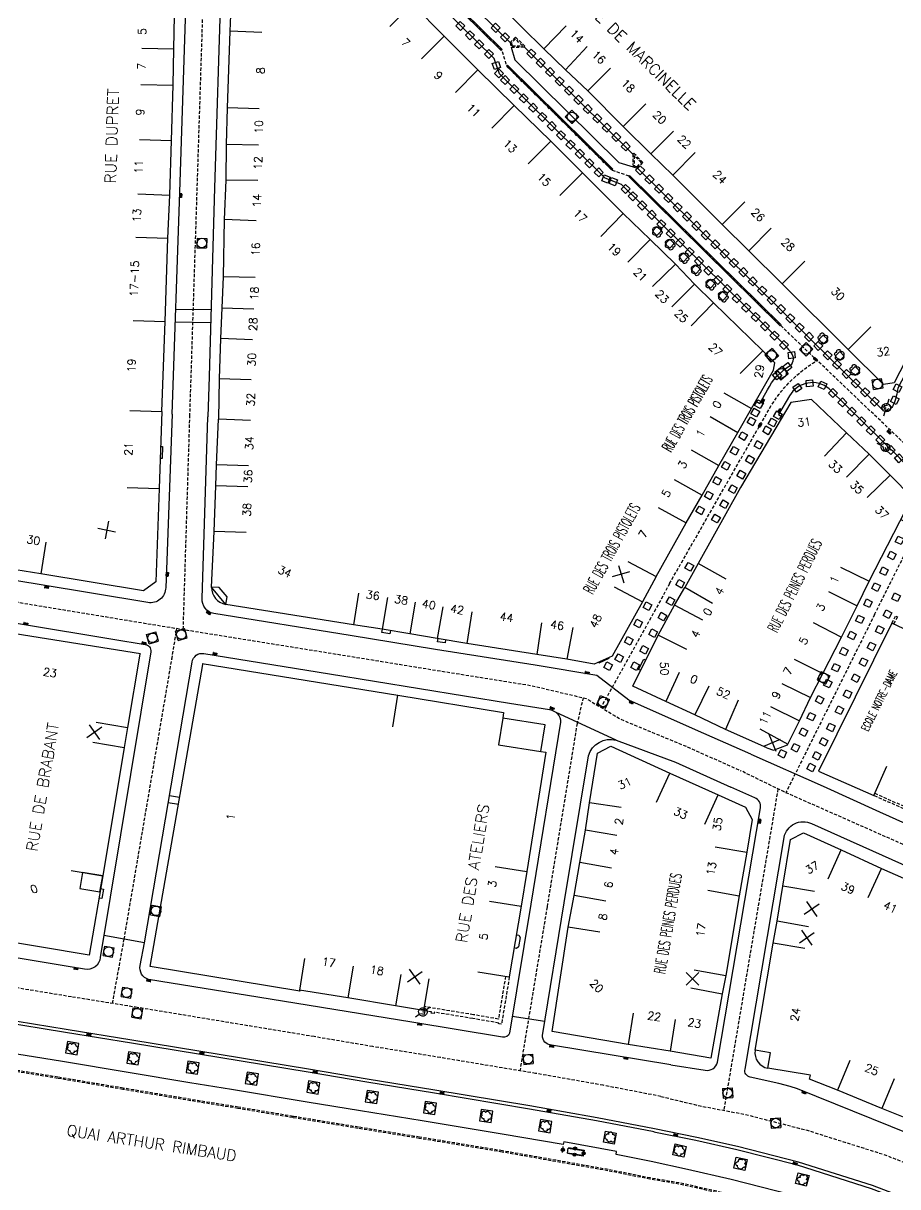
# Model space of a CAD drawing. Header units: millimetres. Extents: x 154999 to 156001, y 121000 to 122001.
# Drawn here: x 155208.6 to 155345.1, y 121637.8 to 121819.5 of the extents above; entities that cross this region are included whole.
import ezdxf
from ezdxf.enums import TextEntityAlignment as Align

# ---------------------------------------------------------------- set-up
doc = ezdxf.new("R2010")
doc.units = ezdxf.units.MM
doc.linetypes.add('DASHED', pattern=[0.75, 0.5, -0.25])
doc.layers.get('0').update_dxf_attribs({"linetype": 'CONTINUOUS'})
for name, color, linetype in [('W0001', 6, 'DASHED'), ('W0008', 7, 'CONTINUOUS'), ('W0100', 7, 'CONTINUOUS'), ('W0112', 1, 'DASHED'), ('W0300', 7, 'CONTINUOUS'), ('W0322', 7, 'CONTINUOUS'), ('W0334', 7, 'CONTINUOUS'), ('W0400', 7, 'CONTINUOUS'), ('W0420', 7, 'CONTINUOUS'), ('W0471', 7, 'CONTINUOUS'), ('W0984', 7, 'CONTINUOUS'), ('W0989', 7, 'CONTINUOUS'), ('W0991', 7, 'CONTINUOUS'), ('W1102', 7, 'CONTINUOUS')]:
    doc.layers.add(name, color=color, linetype=linetype)
doc.styles.get("Standard").update_dxf_attribs({"font": 'romans.shx', "width": 0.85})

# ---------------------------------------------------------------- blocks, each defined once
blk = doc.blocks.new('T420')
for p, q in [((0.75, 0.75), (-0.75, 0.75)), ((-0.75, 0.75), (-0.75, -0.75)), ((0.75, 0.75), (0.75, -0.75)), ((0.75, -0.75), (-0.75, -0.75))]:
    blk.add_line(p, q)
blk.add_ellipse((0, 0), major_axis=(-0.53, 0.53), ratio=1, start_param=3.926991, end_param=10.210176)
blk = doc.blocks.new('T400')
for p, q in [((-0.15, 0.3), (0.15, 0.3)), ((-0.15, -0.25), (-0.15, 0.3)), ((-0.15, 0.15), (0.15, 0.15)), ((-0.15, 0), (0.15, 0)), ((0.15, 0.3), (0.15, -0.25)), ((-0.15, -0.15), (0.15, -0.15)), ((-0.15, -0.25), (-0.15, -0.3)), ((-0.15, -0.3), (0.15, -0.3)), ((0.15, -0.3), (0.15, -0.25))]:
    blk.add_line(p, q)
blk = doc.blocks.new('t112o')
at = {"color": 0, "linetype": 'Continuous'}
for p, q in [((-0.5, 0.5), (0.5, 0.5)), ((-0.5, -0.5), (-0.5, 0.5)), ((0.5, 0.5), (0.5, -0.5)), ((0.5, -0.5), (-0.5, -0.5))]:
    blk.add_line(p, q, dxfattribs=at)
blk = doc.blocks.new('T300')
for p, q in [((-0.8, 0.51), (-0.86, 0.34)), ((-0.86, 0.34), (-0.86, 0.17)), ((-0.86, 0.17), (-0.74, 0.06)), ((-0.69, 0.63), (-0.8, 0.51)), ((-0.8, -0.06), (-0.74, 0.06)), ((-0.74, 0.06), (-0.69, 0.11)), ((-0.57, 0.69), (-0.69, 0.63)), ((-0.46, 0.69), (-0.57, 0.69)), ((-0.29, 0.63), (-0.46, 0.69)), ((-0.29, 0.63), (-0.17, 0.74)), ((-0.23, 0.57), (-0.29, 0.63)), ((-0.17, 0.74), (-0.06, 0.8)), ((-0.06, 0.8), (0.06, 0.8)), ((0.06, 0.8), (0.23, 0.74)), ((0.23, 0.74), (0.34, 0.63)), ((0.34, 0.63), (0.4, 0.51)), ((0.46, 0.46), (0.34, 0.46)), ((0.4, 0.51), (0.4, 0.46)), ((0.57, 0.4), (0.46, 0.46)), ((0.57, 0.4), (0.69, 0.29)), ((0.69, 0.29), (0.74, 0.17)), ((0.74, 0.06), (0.69, -0.17)), ((0.74, 0.17), (0.74, 0.06)), ((-0.8, -0.17), (-0.8, -0.06)), ((-0.8, -0.23), (-0.8, -0.17)), ((-0.74, -0.34), (-0.8, -0.23)), ((-0.69, -0.4), (-0.74, -0.34)), ((-0.51, -0.46), (-0.69, -0.4)), ((-0.4, -0.46), (-0.51, -0.46)), ((-0.4, -0.46), (-0.34, -0.46)), ((-0.34, -0.46), (-0.34, -0.4)), ((-0.34, -0.51), (-0.34, -0.46)), ((-0.29, -0.63), (-0.34, -0.51)), ((-0.17, -0.74), (-0.29, -0.63)), ((-0.06, -0.8), (-0.17, -0.74)), ((0.06, -0.8), (-0.06, -0.8)), ((0.17, -0.74), (0.06, -0.8)), ((0.23, -0.69), (0.17, -0.74)), ((0.29, -0.46), (0.23, -0.46)), ((0.29, -0.63), (0.23, -0.69)), ((0.46, -0.4), (0.29, -0.46)), ((0.34, -0.51), (0.29, -0.63)), ((0.34, -0.51), (0.34, -0.46)), ((0.57, -0.34), (0.46, -0.4)), ((0.63, -0.29), (0.57, -0.34)), ((0.69, -0.17), (0.63, -0.29))]:
    blk.add_line(p, q)
blk = doc.blocks.new('t991o')
at = {"color": 0, "linetype": 'Continuous'}
for p, q in [((-1, 1), (1, -1)), ((-1, -1), (1, 1))]:
    blk.add_line(p, q, dxfattribs=at)
blk = doc.blocks.new('t322o')
at = {"color": 0, "linetype": 'Continuous'}
for radius in [0.25, 0.15]:
    blk.add_circle((0, 0), radius, dxfattribs=at)
blk = doc.blocks.new('T471')
for p, q in [((-0.333334, 0.333334), (-0.333334, -0.333334)), ((-0.333334, 0.333334), (0.333334, 0.333334)), ((-0.333334, 0), (0, 0)), ((0.500001, 0.500001), (1.000002, 1.000002)), ((-0.500001, -0.500001), (-1.000002, -1.000002)), ((-0.333334, -0.333334), (0.333334, -0.333334))]:
    blk.add_line(p, q)
blk.add_ellipse((0, 0), major_axis=(0.471405, 0.471405), ratio=1, start_param=5.4977871438, end_param=11.780972451)

msp = doc.modelspace()

# ---------------------------------------------------------------- linework, layer by layer
at = {"layer": 'W0001', "flags": 128}
for points in [[(155234.64, 121758.14), (155235.78, 121793.48), (155236.8, 121825.42), (155237.54, 121850.27)], [(155056.38, 121753.89), (155081.12, 121749.84), (155092.49, 121747.98), (155107.97, 121745.46), (155125.78, 121742.57), (155149.16, 121738.74), (155159.04, 121737.14), (155178.66, 121733.91), (155210.61, 121728.65), (155227.57, 121725.85), (155237.6, 121724.22), (155259.14, 121720.76), (155272.48, 121718.59), (155288, 121716.1), (155296.52, 121714.08), (155301.84, 121710.87), (155312.35, 121706.51), (155320.65, 121702.81)], [(155341.52, 121727.19), (155352.01, 121748.14)], [(155341.52, 121727.19), (155327.68, 121699.38)], [(155231.83, 121720.24), (155232.61, 121725.03)], [(155231.83, 121720.24), (155231.89, 121720.49)], [(155435.27, 121652.17), (155413.84, 121661.13), (155402.18, 121666.36), (155393.76, 121670.15), (155382.68, 121675.03), (155373.42, 121679.16), (155327.31, 121699.54), (155320.65, 121702.81)], [(155326.44, 121699.97), (155317.98, 121649.77)]]:
    msp.add_lwpolyline(points, dxfattribs=at)
for points in [[(155392.66, 121723.94), (155385.94, 121728.44), (155377.16, 121734.19), (155365.33, 121740.58), (155355.93, 121745.61, -0.091119), (155347.95, 121751.97, 0.02347), (155345.18, 121754.86), (155328.86, 121770.4), (155303.26, 121795.63), (155300.55, 121796.56), (155284.17, 121812.74), (155283.37, 121815.26), (155249.32, 121848.79)], [(155309.52, 121732.03), (155325.08, 121759.28, -0.131399), (155332.58, 121766.86, 0.030335)], [(155308.17, 121651.94), (155314.29, 121650.47), (155314.29, 121650.47), (155321.28, 121649.15), (155331.01, 121646.66), (155342.91, 121642.9), (155357.56, 121637.32), (155369.5, 121632.54), (155380.44, 121628.12), (155392.48, 121623.31), (155424.22, 121610.5), (155452.32, 121600.87, -0.071556), (155459.87, 121597.01), (155473.69, 121589.42)]]:
    msp.add_lwpolyline(points, format="xyb", dxfattribs=at)
at = {"layer": 'W0001'}
for points in [[(155233.61, 121724.87), (155234.64, 121758.14)], [(155309.52, 121732.03), (155307.35, 121728.02), (155298.82, 121712.7)], [(155308.17, 121651.94), (155299.16, 121653.68), (155288.6, 121655.54), (155273.74, 121658.01), (155263.18, 121659.73), (155254.03, 121661.28), (155226.42, 121665.84), (155216.14, 121667.49), (155205.97, 121669.16), (155197.06, 121670.61), (155187.51, 121672.17), (155168.77, 121675.27), (155154.46, 121677.62)]]:
    msp.add_lwpolyline(points, dxfattribs=at)
for points in [[(155222.56, 121666.46), (155224.38, 121676.49), (155231.83, 121720.24, -0.002033), (155231.84, 121720.28)], [(155296.03, 121714.2), (155295.09, 121710.19, -0.010872), (155295.09, 121710.19), (155290.4, 121681.53), (155286.16, 121655.94, -0.397141)]]:
    msp.add_lwpolyline(points, format="xyb", dxfattribs=at)
at = {"layer": 'W0008'}
for points in [[(155269.49, 121872.37), (155265.58, 121863.97), (155258.38, 121849.51, -0.297469), (155245.83, 121843.88, 0.499535), (155239.88, 121840.02), (155239.49, 121825.33), (155238.51, 121793.82), (155237.67, 121764.38), (155237.42, 121758.06)], [(155231.87, 121758.48), (155233.06, 121793.14), (155234.84, 121847.28, 0.264227), (155232.73, 121849.45), (155212.41, 121858.09), (155191.88, 121866.82, 0.409148), (155187.57, 121864.7), (155185.72, 121857.35), (155177.25, 121823.19), (155171.54, 121799.97), (155163.59, 121767.24)], [(155322.99, 121760.51), (155323.62, 121760.14), (155324.81, 121762.26, -0.145057), (155328.17, 121765.96, 0.437381), (155328.65, 121767.85, 0.041172), (155327.63, 121769.15), (155302.01, 121794.37), (155299.48, 121795.34), (155282.97, 121811.65), (155282.13, 121814.03), (155257.13, 121838.67)], [(155359.43, 121789.71), (155345.18, 121762.55, -0.060973), (155344.51, 121760.07, -0.04845), (155344.23, 121759.55)], [(155231.87, 121758.48), (155230.87, 121731.39, -0.460312), (155228.1, 121729.06), (155211.14, 121731.87), (155179.2, 121737.09), (155159.55, 121740.31, -0.420811), (155157.65, 121743.09), (155160.75, 121755.7), (155163.59, 121767.24)], [(155345.62, 121742.03), (155346.45, 121741.6), (155347.8, 121744.22, 0.267174), (155347.8, 121748.56, 0.071935), (155345.47, 121751.59), (155334.43, 121762.45, 0.47302), (155328.27, 121761.33), (155326.53, 121758.42), (155327.14, 121758.08)], [(155322.22, 121705.37), (155313.56, 121709.17), (155303.19, 121713.82), (155298.17, 121717.69), (155288.53, 121719.3), (155272.99, 121721.75), (155259.66, 121723.93), (155238.36, 121727.35, -0.367015), (155236.55, 121729.7), (155237.42, 121758.06)], [(155082.49, 121696.67), (155086.78, 121722.87), (155090.25, 121743.7, -0.415834), (155091.98, 121744.84), (155127.78, 121739.01), (155145.1, 121736.17), (155170.71, 121731.99), (155176.13, 121731.07), (155180.4, 121730.38), (155208.51, 121725.7), (155222.6, 121723.36), (155227.66, 121722.53, -0.435189), (155228.53, 121721.38), (155220.66, 121673.63, -0.451985), (155218.19, 121671.83), (155215.95, 121672.2), (155198.15, 121675.16), (155180.56, 121678.05), (155162.65, 121681.03), (155155.28, 121682.23)], [(155309.74, 121656.87), (155291.08, 121659.95, -0.412331), (155289.68, 121661.48), (155293.08, 121682.2), (155296.86, 121705.13, -0.401023), (155301.18, 121707.6), (155310.47, 121704.15), (155319.09, 121700.24)], [(155309.74, 121656.87), (155315.07, 121656.04, 0.408022), (155317.01, 121657.31), (155323.72, 121697, 0.358662), (155322.83, 121698.58), (155319.09, 121700.24)], [(155420.67, 121654.7, -0.221529), (155423.3, 121651.04, -0.135212), (155423.13, 121649.01), (155414.29, 121625.85, -0.230207), (155411.52, 121623.23), (155408.56, 121622.24, -0.192485), (155406.01, 121622.27), (155358.62, 121641.35), (155329.48, 121653.11), (155328.33, 121653.49), (155326.58, 121653.94), (155322.13, 121654.94, -0.417501), (155321.3, 121656.22), (155327.39, 121692.39, -0.47997), (155331.69, 121694.56), (155358.29, 121682.67), (155372.19, 121676.42), (155381.45, 121672.28), (155419.02, 121655.46), (155420.67, 121654.7)]]:
    msp.add_lwpolyline(points, format="xyb", dxfattribs=at)
for points in [[(155284.62, 121816.5), (155259.57, 121841.15)], [(155284.81, 121815.8), (155285.36, 121813.82), (155301.62, 121797.78), (155303.82, 121797.11)], [(155342.49, 121759.41), (155331.6, 121770.16), (155304.51, 121796.9)], [(155322.22, 121705.37), (155333.48, 121700.37), (155342.29, 121696.39), (155362.13, 121687.49), (155385.89, 121676.89), (155386.75, 121678.71)], [(155307.19, 121646.87), (155298.22, 121648.61), (155287.73, 121650.45), (155272.9, 121652.91), (155262.33, 121654.64), (155253.18, 121656.19), (155225.59, 121660.75), (155215.31, 121662.4), (155205.14, 121664.07), (155196.23, 121665.51), (155186.67, 121667.07), (155167.93, 121670.17), (155153.62, 121672.53)], [(155355.63, 121632.51), (155341.2, 121638.01), (155329.63, 121641.67), (155320.14, 121644.1), (155313.76, 121645.55), (155307.19, 121646.87)]]:
    msp.add_lwpolyline(points, dxfattribs=at)
msp.add_lwpolyline([(155283.42, 121661.22), (155269.29, 121663.55), (155247.16, 121667.12), (155228.18, 121670.21, -0.395387), (155226.9, 121672.39), (155227.54, 121675.93), (155235, 121719.76, -0.431725), (155236.84, 121721.1), (155256.43, 121717.95), (155284.55, 121713.38), (155290.8, 121712.35, -0.360994), (155292.52, 121710.4), (155287.87, 121681.95), (155284.54, 121661.82, -0.381662)], format="xyb", close=True, dxfattribs=at)
at = {"layer": 'W0100'}
msp.add_lwpolyline([(155358.49, 121790.25), (155355.46, 121784.28), (155352.79, 121779.26), (155351.71, 121777.21), (155344.57, 121763.39), (155342.9, 121763.14), (155337.43, 121768.6), (155327.12, 121778.83), (155321.89, 121783.99), (155317.73, 121788.11), (155310.01, 121795.8), (155306.62, 121799.12), (155302.29, 121803.42), (155296.78, 121808.95), (155293.26, 121812.27), (155289.9, 121815.55), (155283.13, 121822.22), (155280.16, 121825.07), (155276.83, 121828.31), (155269.92, 121835.16), (155261.26, 121843.73, -0.470105), (155262.35, 121849.8), (155268.04, 121861.05), (155271.57, 121868.58)], format="xyb", dxfattribs=at)
for points in [[(155230.27, 121758.9), (155230.78, 121772.93), (155231.2, 121785.97), (155231.52, 121792.67), (155231.78, 121801.21), (155232.01, 121809.84), (155232.15, 121815.53), (155232.26, 121820.7), (155232.44, 121825.71), (155232.63, 121829.78), (155233.26, 121845.57), (155218.66, 121851.73), (155211.85, 121854.6), (155206.59, 121856.87)], [(155307.45, 121733.15), (155312.13, 121741.5), (155314.59, 121745.83), (155317.22, 121750.45), (155320.2, 121755.62), (155322.34, 121759.36), (155325.77, 121765.38), (155325.94, 121766.52), (155324.06, 121768.38), (155316.37, 121775.87), (155313.41, 121778.81), (155310.46, 121781.89), (155306.49, 121785.77), (155302.26, 121789.83), (155295.95, 121796.17), (155295.95, 121796.17), (155290.97, 121801.14), (155285.28, 121806.7), (155279.6, 121812.27), (155274.33, 121817.53), (155269.41, 121822.53)], [(155241.01, 121822.02), (155240.89, 121818.27), (155240.48, 121806.34), (155240.33, 121800.61), (155240.24, 121795.05), (155240.01, 121788.88), (155239.83, 121779.91), (155239.62, 121775.11), (155239.4, 121770.31), (155239.2, 121764.01), (155239.09, 121757.7)], [(155338.8, 121728.53), (155340.7, 121732.39), (155347.39, 121745.49), (155343.96, 121748.97), (155340.66, 121752.22), (155337.15, 121755.55), (155331.66, 121760.8), (155328.46, 121760.33), (155320.59, 121747.03), (155313.99, 121735.16), (155311.91, 121731.44)], [(155230.27, 121758.9), (155229.84, 121746.86), (155229.33, 121732.31), (155227.41, 121730.88), (155211.35, 121733.56), (155207.47, 121734.2), (155197.35, 121735.83), (155188.68, 121737.34), (155189.54, 121742.26)], [(155238.01, 121731.48), (155238.41, 121740.15), (155238.67, 121747.31), (155238.79, 121750.58), (155239.09, 121757.7)], [(155240.24, 121728.77), (155240.45, 121729.94), (155239.24, 121731.42), (155238.01, 121731.48)], [(155307.45, 121733.15), (155305.29, 121729.16), (155300.57, 121720.7), (155297.74, 121719.43), (155293.48, 121720.25), (155288.79, 121720.96), (155277.87, 121722.67), (155273.27, 121723.45), (155268.96, 121724.19), (155264.64, 121724.93), (155260.21, 121725.59), (155240.24, 121728.77)], [(155324.7, 121706.4), (155318.23, 121709.24), (155313.47, 121711.53), (155308.95, 121713.59), (155303.81, 121716.03), (155307.77, 121723.95), (155310.29, 121728.66), (155311.91, 121731.44)], [(155226.92, 121721.06), (155202.4, 121724.94), (155202.19, 121724.92), (155180.73, 121728.46), (155180.08, 121728.56), (155163.24, 121731.3), (155162.44, 121726.36)], [(155324.7, 121706.4), (155325.73, 121706.04), (155327.94, 121706.87), (155327.99, 121706.94), (155329.79, 121710.62), (155331.54, 121714.23), (155333.43, 121718), (155336.36, 121723.67), (155338.8, 121728.53)], [(155344.23, 121725.85), (155332.79, 121702.73), (155341.4, 121698.93), (155343.42, 121703.5)], [(155226.85, 121721.03), (155224.92, 121709.56), (155224.4, 121706.44), (155221.03, 121686.39), (155218.94, 121674.01), (155203.69, 121676.55), (155197.11, 121677.68), (155175.47, 121681.2), (155166.48, 121682.81), (155155.68, 121684.52)], [(155271.12, 121665.36), (155266.75, 121666.08), (155259.28, 121667.34), (155251.76, 121668.55), (155251.82, 121668.36), (155228.45, 121672.21), (155236.66, 121719.38)], [(155236.57, 121719.53), (155267.13, 121714.61), (155283.62, 121711.91), (155283.49, 121711.02), (155282.81, 121706.85), (155289.41, 121705.79), (155290.21, 121705.68), (155287.22, 121687.07), (155286.35, 121681.63), (155284.51, 121670.6)], [(155309.6, 121659.01), (155303.08, 121660.03), (155291.19, 121662.07), (155293.72, 121678.35), (155294.63, 121683.33), (155295.52, 121688.46), (155296.38, 121693.54), (155297.01, 121697.79), (155298.28, 121705.54), (155300.34, 121706.65), (155309.56, 121702.42), (155317.09, 121699.05)], [(155317.09, 121699.05), (155321.38, 121697.14), (155322.44, 121695.18), (155321.57, 121690.07), (155320.41, 121683.29), (155318.29, 121670.85), (155317.76, 121667.98), (155315.98, 121657.93), (155309.64, 121659.01), (155309.6, 121659.01)], [(155349.14, 121647.44), (155342.68, 121650.07), (155335.74, 121652.93), (155331.36, 121654.66), (155331.5, 121655.24), (155324.86, 121656.34), (155325.26, 121658.76), (155322.88, 121659.16), (155325.71, 121675.86), (155326.31, 121679.3), (155327.23, 121684.78), (155328.4, 121692.05), (155330.41, 121693.13), (155336.32, 121690.46), (155342.6, 121687.56), (155349.48, 121684.51)]]:
    msp.add_lwpolyline(points, dxfattribs=at)
msp.add_lwpolyline([(155217.88, 121686.92), (155217.46, 121684.43), (155220.61, 121683.9), (155221.03, 121686.39)], close=True, dxfattribs=at)
at = {"layer": 'W0100', "flags": 128}
for points in [[(155279.58, 121671.42), (155284.51, 121670.6)], [(155271.94, 121670.29), (155271.12, 121665.36)]]:
    msp.add_lwpolyline(points, dxfattribs=at)
at = {"layer": 'W0112'}
for points in [[(155284.62, 121816.5), (155284.81, 121815.8), (155286.82, 121815.83), (155286.92, 121815.94), (155285.47, 121817.36)], [(155284.84, 121816.44), (155284.96, 121816.01), (155286.55, 121816.02), (155285.47, 121817.08)], [(155303.91, 121799.24), (155303.79, 121799.11), (155303.82, 121797.11), (155304.51, 121796.9), (155305.36, 121797.8)], [(155304, 121798.87), (155304.02, 121797.26), (155304.45, 121797.13), (155305.08, 121797.79)]]:
    msp.add_lwpolyline(points, close=True, dxfattribs=at)
for points in [[(155344.23, 121759.55, 0.396171), (155342.49, 121759.41, 0.469331), (155344.23, 121759.55)], [(155391.59, 121575.4), (155393.7, 121574.77, 0.34991), (155409.6, 121577.56, 0.138244), (155412.39, 121583.35), (155416.46, 121598.89, 0.402541), (155415.04, 121602.09), (155412.91, 121602.96), (155410.96, 121603.95), (155397.65, 121609.34), (155376.48, 121618.05), (155365.48, 121622.35), (155353.65, 121626.52), (155338.86, 121631.16), (155328.13, 121634.17), (155318.3, 121636.61), (155311.73, 121638.11), (155306.47, 121639.03)]]:
    msp.add_lwpolyline(points, format="xyb", dxfattribs=at)
for points in [[(155344.23, 121725.85), (155344.82, 121726.96), (155345.09, 121726.82), (155344.5, 121725.72)], [(155341.55, 121699.28), (155354.47, 121693.59), (155354.32, 121693.23), (155341.4, 121698.93)], [(155284.51, 121670.6), (155283.29, 121663.22), (155282.85, 121663.3), (155282.86, 121663.41), (155278.81, 121664.11), (155272.82, 121665.09), (155272.77, 121664.89), (155272.33, 121664.96), (155272.36, 121665.14), (155271.12, 121665.36)], [(155283.92, 121670.7), (155282.81, 121664.02), (155278.91, 121664.7), (155271.22, 121665.96)], [(155306.46, 121639.02), (155299.89, 121640.33), (155283.38, 121643.26), (155270.46, 121645.39), (155260.9, 121646.95), (155250.71, 121648.63), (155242.15, 121650.07), (155236.25, 121651.03), (155224.19, 121653.04), (155214, 121654.77), (155203.52, 121656.48), (155185.17, 121659.46), (155152.31, 121664.82)], [(155306.5, 121639.21), (155299.92, 121640.53), (155283.42, 121643.45), (155270.49, 121645.59), (155260.94, 121647.15), (155250.74, 121648.83), (155242.18, 121650.27), (155236.28, 121651.23), (155224.22, 121653.24), (155214.03, 121654.96), (155203.55, 121656.68), (155185.2, 121659.65), (155152.34, 121665.02)], [(155318.34, 121636.79), (155311.77, 121638.3), (155306.5, 121639.21)]]:
    msp.add_lwpolyline(points, dxfattribs=at)
at = {"layer": 'W0322'}
for points in [[(155292.81, 121643.17), (155292.93, 121644.11)], [(155293.76, 121643.99), (155296.19, 121643.54), (155296.04, 121642.61), (155293.6, 121643.03)]]:
    msp.add_lwpolyline(points, dxfattribs=at)
at = {"layer": 'W0334'}
for points in [[(155255.64, 121842.43), (155283.23, 121815.26), (155283.38, 121815.42), (155255.79, 121842.59)], [(155284.1, 121812.82), (155300.55, 121796.58), (155300.69, 121796.72), (155284.24, 121812.96)], [(155326.79, 121772.3), (155303.14, 121795.62), (155303.28, 121795.76), (155326.94, 121772.44)], [(155308.25, 121787.1), (155307.55, 121787.79), (155306.85, 121787.08), (155307.55, 121786.39)], [(155310.24, 121785.12), (155309.54, 121785.81), (155308.83, 121785.1), (155309.54, 121784.41)], [(155312.4, 121783), (155311.7, 121783.69), (155311, 121782.98), (155311.7, 121782.29)], [(155314.3, 121781.11), (155313.6, 121781.8), (155312.9, 121781.09), (155313.6, 121780.4)], [(155316.59, 121778.87), (155315.89, 121779.56), (155315.19, 121778.85), (155315.89, 121778.16)], [(155318.53, 121776.98), (155317.83, 121777.67), (155317.12, 121776.95), (155317.83, 121776.26)], [(155333.52, 121770.82), (155334.22, 121770.12), (155333.5, 121769.42), (155332.81, 121770.12)], [(155336.11, 121768.26), (155336.8, 121767.56), (155336.09, 121766.86), (155335.39, 121767.56)], [(155338.51, 121765.91), (155339.2, 121765.21), (155338.48, 121764.51), (155337.79, 121765.21)], [(155215.52, 121660.51), (155215.25, 121658.74), (155217.03, 121658.46), (155217.31, 121660.23)], [(155225.07, 121658.92), (155224.8, 121657.15), (155226.58, 121656.87), (155226.86, 121658.64)], [(155234.32, 121657.45), (155234.05, 121655.68), (155235.83, 121655.4), (155236.1, 121657.17)], [(155243.56, 121655.75), (155243.28, 121653.98), (155245.07, 121653.71), (155245.34, 121655.48)], [(155253.16, 121654.36), (155252.88, 121652.59), (155254.67, 121652.32), (155254.94, 121654.09)], [(155262.31, 121652.88), (155262.03, 121651.11), (155263.82, 121650.84), (155264.09, 121652.6)], [(155271.36, 121651.17), (155271.09, 121649.4), (155272.87, 121649.12), (155273.14, 121650.89)], [(155280.13, 121649.9), (155279.86, 121648.13), (155281.65, 121647.86), (155281.92, 121649.63)], [(155289.35, 121648.32), (155289.08, 121646.55), (155290.87, 121646.28), (155291.14, 121648.05)], [(155301.18, 121646.21), (155300.85, 121644.48), (155299.19, 121644.8), (155299.53, 121646.53)], [(155312.13, 121644.15), (155311.73, 121642.46), (155310.01, 121642.85), (155310.4, 121644.55)], [(155293.71, 121643.89), (155296.04, 121643.49), (155295.93, 121642.7), (155293.61, 121643.11)], [(155321.66, 121642.08), (155321.29, 121640.37), (155319.56, 121640.74), (155319.93, 121642.44)], [(155331.32, 121639.59), (155330.87, 121637.91), (155329.16, 121638.35), (155329.6, 121640.03)]]:
    msp.add_lwpolyline(points, close=True, dxfattribs=at)
for points in [[(155286.82, 121815.83), (155303.79, 121799.11)], [(155232.43, 121774.88), (155237.97, 121774.82)], [(155232.36, 121772.88), (155237.91, 121772.78)], [(155230.07, 121753.46), (155230.38, 121753.45), (155230.31, 121751.57), (155230.01, 121751.58)], [(155265.94, 121724.71), (155265.85, 121724.18), (155264.63, 121724.4), (155264.72, 121724.92)], [(155274.57, 121723.23), (155274.49, 121722.76), (155273.32, 121722.94), (155273.4, 121723.43)], [(155300, 121720.44), (155300.06, 121720.31), (155298.48, 121719.59), (155298.41, 121719.73)], [(155305.02, 121718.46), (155304.67, 121718.63), (155305.52, 121720.21), (155305.82, 121720.06)], [(155301.18, 121707.6), (155291.81, 121711.88)], [(155289.41, 121705.79), (155290.09, 121709.99), (155283.49, 121711.02)], [(155233.04, 121698.6), (155231.45, 121698.86)], [(155232.86, 121697.54), (155231.27, 121697.8)], [(155220.7, 121684.4), (155221.14, 121684.33), (155220.9, 121682.83), (155220.44, 121682.91)], [(155227.54, 121675.93), (155221.22, 121677.05)], [(155285.61, 121677.18), (155285.98, 121677.12), (155286.2, 121676.77), (155285.96, 121675.32), (155285.63, 121675.07), (155285.27, 121675.13)], [(155307.1, 121646.39), (155298.14, 121648.13), (155287.65, 121649.97), (155272.82, 121652.43), (155262.25, 121654.16), (155253.1, 121655.71), (155225.51, 121660.27), (155215.23, 121661.92), (155205.06, 121663.59), (155196.15, 121665.03), (155186.59, 121666.6), (155167.85, 121669.69), (155153.54, 121672.05)], [(155306.63, 121641.77), (155301.2, 121642.86), (155301.26, 121643.36), (155293, 121644.88), (155292.91, 121644.46), (155283.37, 121646.06), (155270.88, 121648.11), (155261.29, 121649.69), (155252.94, 121651.06), (155241.15, 121653.02), (155234.62, 121654.08), (155225, 121655.68), (155214.74, 121657.39), (155204.67, 121659.03), (155184.91, 121662.25), (155152.77, 121667.55)], [(155290.04, 121663.63), (155284.97, 121664.45)], [(155390.12, 121618.14), (155387.77, 121616.12), (155377.37, 121620.4), (155366.24, 121624.69), (155354.51, 121628.85), (155339.72, 121633.49), (155328.52, 121636.58), (155319.14, 121638.96), (155312.31, 121640.51), (155306.63, 121641.77)]]:
    msp.add_lwpolyline(points, dxfattribs=at)
for points in [[(155238.01, 121731.48, 0.370265), (155240.24, 121728.77, 0.370265)], [(155322.88, 121659.16, 0.406405), (155324.86, 121656.34, 0.406405)], [(155415.76, 121606.89, 0.104785), (155412.2, 121609.23), (155390.31, 121618.07), (155378.28, 121622.87), (155367.32, 121627.3), (155355.45, 121632.05), (155341.03, 121637.54), (155329.49, 121641.19), (155320.03, 121643.61), (155313.65, 121645.06), (155307.09, 121646.38)]]:
    msp.add_lwpolyline(points, format="xyb", dxfattribs=at)
at = {"layer": 'W0334', "flags": 128}
msp.add_lwpolyline([(155240.24, 121728.77), (155238.01, 121731.48)], dxfattribs=at)
at = {"layer": 'W1102'}
for p, q in [((155293.39, 121819.12), (155289.9, 121815.55)), ((155245.89, 121818.11), (155240.89, 121818.27)), ((155270.8, 121813.99), (155274.33, 121817.53)), ((155227.15, 121815.66), (155232.15, 121815.53)), ((155296.68, 121815.91), (155293.26, 121812.27)), ((155276.1, 121808.7), (155279.6, 121812.27)), ((155300.32, 121812.49), (155296.78, 121808.95)), ((155227.01, 121809.97), (155232.01, 121809.84)), ((155245.47, 121806.16), (155240.48, 121806.34)), ((155281.78, 121803.13), (155285.28, 121806.7)), ((155305.82, 121806.97), (155302.29, 121803.42)), ((155310.12, 121802.69), (155306.62, 121799.12)), ((155226.78, 121801.36), (155231.78, 121801.21)), ((155245.33, 121800.48), (155240.33, 121800.61)), ((155287.44, 121797.59), (155290.97, 121801.14)), ((155313.54, 121799.34), (155310.01, 121795.8)), ((155245.24, 121794.96), (155240.24, 121795.05)), ((155292.41, 121792.64), (155295.95, 121796.17)), ((155226.52, 121792.91), (155231.52, 121792.67)), ((155321.25, 121791.66), (155317.73, 121788.11)), ((155298.79, 121786.23), (155302.26, 121789.83)), ((155245.01, 121788.69), (155240.01, 121788.88)), ((155226.2, 121786.13), (155231.2, 121785.97)), ((155325.41, 121787.54), (155321.89, 121783.99)), ((155302.99, 121782.2), (155306.49, 121785.77)), ((155330.64, 121782.38), (155327.12, 121778.83)), ((155306.85, 121778.43), (155310.46, 121781.89)), ((155244.83, 121779.81), (155239.83, 121779.91)), ((155309.89, 121775.27), (155313.41, 121778.81)), ((155312.89, 121772.29), (155316.37, 121775.87)), ((155225.78, 121773.1), (155230.78, 121772.93)), ((155340.96, 121772.14), (155337.43, 121768.6)), ((155244.4, 121770.08), (155239.4, 121770.31)), ((155320.54, 121764.83), (155324.06, 121768.38)), ((155244.2, 121763.86), (155239.2, 121764.01)), ((155317.99, 121761.84), (155322.34, 121759.36)), ((155225.27, 121759.07), (155230.27, 121758.9)), ((155244.08, 121757.49), (155239.09, 121757.7)), ((155315.87, 121758.12), (155320.2, 121755.62)), ((155333.71, 121751.92), (155337.15, 121755.55)), ((155312.87, 121752.92), (155317.22, 121750.45)), ((155337.15, 121748.66), (155340.66, 121752.22)), ((155243.79, 121750.4), (155238.79, 121750.58)), ((155340.39, 121745.47), (155343.96, 121748.97)), ((155224.84, 121747.04), (155229.84, 121746.86)), ((155243.67, 121747.13), (155238.67, 121747.31)), ((155307.76, 121743.93), (155312.13, 121741.5)), ((155243.41, 121739.99), (155238.41, 121740.15)), ((155212.18, 121738.49), (155211.35, 121733.56)), ((155303.03, 121735.5), (155307.45, 121733.15)), ((155318.36, 121732.73), (155313.99, 121735.16)), ((155336.22, 121734.6), (155340.7, 121732.39)), ((155300.89, 121731.54), (155305.29, 121729.16)), ((155316.23, 121728.91), (155311.91, 121731.44)), ((155260.94, 121730.54), (155260.21, 121725.59)), ((155265.48, 121729.86), (155264.64, 121724.93)), ((155334.33, 121730.77), (155338.8, 121728.53)), ((155269.81, 121729.12), (155268.96, 121724.19)), ((155274.11, 121728.38), (155273.27, 121723.45)), ((155314.7, 121726.3), (155310.29, 121728.66)), ((155278.64, 121727.61), (155277.87, 121722.67)), ((155331.92, 121725.97), (155336.36, 121723.67)), ((155289.54, 121725.9), (155288.79, 121720.96)), ((155294.43, 121725.16), (155293.48, 121720.25)), ((155348.76, 121723.73), (155344.23, 121725.85)), ((155312.24, 121721.72), (155307.77, 121723.95)), ((155328.95, 121720.24), (155333.43, 121718)), ((155311.02, 121718.14), (155308.95, 121713.59)), ((155315.63, 121716.03), (155313.47, 121711.53)), ((155327.04, 121716.41), (155331.54, 121714.23)), ((155266.33, 121709.67), (155267.13, 121714.61)), ((155320.24, 121713.82), (155318.23, 121709.24)), ((155325.3, 121712.82), (155329.79, 121710.62)), ((155219.99, 121710.39), (155224.92, 121709.56)), ((155323.62, 121709.35), (155327.99, 121706.94)), ((155219.47, 121707.25), (155224.4, 121706.44)), ((155307.47, 121697.87), (155309.56, 121702.42)), ((155315.05, 121694.48), (155317.09, 121699.05)), ((155301.95, 121697.06), (155297.01, 121697.79)), ((155301.31, 121692.71), (155296.38, 121693.54)), ((155316.64, 121690.9), (155321.57, 121690.07)), ((155334.26, 121685.9), (155336.32, 121690.46)), ((155282.29, 121687.86), (155287.22, 121687.07)), ((155300.45, 121687.61), (155295.52, 121688.46)), ((155216.1, 121687.22), (155221.03, 121686.39)), ((155340.51, 121683.02), (155342.6, 121687.56)), ((155315.48, 121684.14), (155320.41, 121683.29)), ((155332.16, 121683.95), (155327.23, 121684.78)), ((155281.41, 121682.42), (155286.35, 121681.63)), ((155299.55, 121682.42), (155294.63, 121683.33)), ((155331.23, 121678.45), (155326.31, 121679.3)), ((155298.66, 121677.59), (155293.72, 121678.35)), ((155330.64, 121675.02), (155325.71, 121675.86)), ((155252.55, 121673.48), (155251.76, 121668.55)), ((155260.11, 121672.27), (155259.28, 121667.34)), ((155313.36, 121671.69), (155318.29, 121670.85)), ((155267.56, 121671.01), (155266.75, 121666.08)), ((155312.84, 121668.89), (155317.76, 121667.98)), ((155303.86, 121664.97), (155303.08, 121660.03)), ((155310.41, 121663.95), (155309.6, 121659.01)), ((155337.65, 121657.56), (155335.74, 121652.93)), ((155344.56, 121654.7), (155342.68, 121650.07))]:
    msp.add_line(p, q, dxfattribs=at)
at = {"layer": 'W1102', "flags": 128}
for points in [[(155269.41, 121822.53), (155265.85, 121819.02)], [(155239.62, 121775.11), (155244.62, 121774.93)], [(155310.24, 121748.3), (155314.59, 121745.83)]]:
    msp.add_lwpolyline(points, dxfattribs=at)

# ---------------------------------------------------------------- block references
at = {"layer": 'W0112'}
for p, rotation in [((155276.86, 121819.11), 135.425540734417), ((155282.38, 121818.81), 135.425540734417), ((155278.35, 121817.65), 135.425540734417), ((155279.8, 121816.22), 135.425540734417), ((155283.84, 121817.34), 135.425540734417), ((155281.32, 121814.73), 135.425540734417), ((155287.94, 121814.8), 315.409827663211), ((155282.49, 121812.92), 109.440538420111), ((155289.4, 121813.35), 315.409827663211), ((155282.88, 121811.69), 135.348449012731), ((155283.85, 121810.66), 135.348449012731), ((155290.88, 121811.91), 315.409827663211), ((155285.28, 121809.25), 135.348449012731), ((155292.37, 121810.47), 315.409827663211), ((155293.83, 121809.02), 315.409827663211), ((155286.75, 121807.8), 135.348449012731), ((155295.31, 121807.57), 315.409827663211), ((155288.22, 121806.34), 135.348449012731), ((155296.76, 121806.12), 315.409827663211), ((155289.66, 121804.91), 135.348449012731), ((155291.14, 121803.46), 135.348449012731), ((155298.25, 121804.66), 315.409827663211), ((155292.58, 121802.04), 135.348449012731), ((155299.72, 121803.22), 315.409827663211), ((155301.2, 121801.75), 315.409827663211), ((155294.06, 121800.57), 135.348449012731), ((155302.68, 121800.3), 315.409827663211), ((155295.52, 121799.14), 135.348449012731), ((155297.01, 121797.67), 135.348449012731), ((155298.47, 121796.23), 135.348449012731), ((155304.93, 121796.58), 135.381670444865), ((155299.61, 121795.21), 158.899069776287), ((155300.76, 121794.79), 158.899069776287), ((155306.39, 121795.14), 135.381670444865), ((155302.66, 121793.65), 135.463126148468), ((155303.79, 121792.51), 135.463126148468), ((155307.87, 121793.68), 135.381670444865), ((155305.25, 121791.07), 135.463126148468), ((155309.33, 121792.23), 135.381670444865), ((155310.78, 121790.79), 135.381670444865), ((155306.74, 121789.61), 135.463126148468), ((155312.25, 121789.35), 135.381670444865), ((155308.23, 121788.14), 135.463126148468), ((155313.72, 121787.89), 135.381670444865), ((155309.69, 121786.71), 135.463126148468), ((155311.16, 121785.26), 135.463126148468), ((155315.18, 121786.44), 135.381670444865), ((155312.65, 121783.81), 135.463126148468), ((155316.65, 121784.99), 135.381670444865), ((155318.11, 121783.56), 135.381670444865), ((155314.1, 121782.38), 135.463126148468), ((155319.56, 121782.11), 135.381670444865), ((155315.59, 121780.91), 135.463126148468), ((155321.05, 121780.66), 135.381670444865), ((155317.07, 121779.45), 135.463126148468), ((155318.53, 121778.02), 135.463126148468), ((155322.51, 121779.22), 135.381670444865), ((155320.01, 121776.56), 135.463126148468), ((155323.98, 121777.78), 135.381670444865), ((155325.45, 121776.32), 135.381670444865), ((155321.48, 121775.12), 135.463126148468), ((155326.9, 121774.88), 135.381670444865), ((155322.96, 121773.66), 135.463126148468), ((155328.36, 121773.45), 135.381670444865), ((155324.43, 121772.21), 135.463126148468), ((155325.9, 121770.75), 135.463126148468), ((155329.82, 121771.99), 135.381670444865), ((155327.38, 121769.29), 135.463126148468), ((155331.3, 121770.56), 135.478247331103), ((155332.73, 121769.15), 135.478247331103), ((155328.58, 121767.69), 98.27580014485658), ((155334.2, 121767.68), 135.478247331103), ((155327.89, 121765.85), 39.2997144780115), ((155335.68, 121766.22), 135.478247331103), ((155326.32, 121764.56), 39.2997144780115), ((155337.15, 121764.77), 135.478247331103), ((155329.48, 121762.6), 215.376506505732), ((155331.38, 121763.31), 184.6580427595168), ((155333.4, 121762.98), 155.6157479410948), ((155335.03, 121761.78), 135.478247331103), ((155338.59, 121763.31), 135.478247331103), ((155340.06, 121761.9), 135.478247331103), ((155345.11, 121762.54), 242.055715049637), ((155323.48, 121760.05), 60.2840034452523), ((155336.5, 121760.32), 135.478247331103), ((155341.53, 121760.44), 135.478247331103), ((155344.68, 121760.67), 242.055715049637), ((155322.91, 121758.73), 60.2840034452523), ((155326.43, 121758.31), 60.2840034452523), ((155337.96, 121758.87), 135.478247331103), ((155322.32, 121757.36), 60.2840034452523), ((155325.61, 121757.18), 60.2840034452523), ((155339.47, 121757.38), 135.478247331103), ((155321, 121755.06), 60.2840034452523), ((155324.74, 121755.96), 60.2840034452523), ((155340.93, 121755.96), 135.478247331103), ((155342.41, 121754.49), 135.478247331103), ((155319.68, 121752.76), 60.2840034452523), ((155323.41, 121753.69), 60.2840034452523), ((155344.05, 121752.88), 135.478247331103), ((155322.08, 121751.38), 60.2840034452523), ((155345.33, 121751.61), 131.738438680496), ((155318.32, 121750.41), 60.8428737006432), ((155320.73, 121749.04), 60.8428737006432), ((155316.96, 121748.06), 60.8428737006432), ((155315.66, 121745.8), 60.8428737006432), ((155319.42, 121746.77), 60.8428737006432), ((155314.32, 121743.46), 60.8428737006432), ((155318.06, 121744.41), 60.8428737006432), ((155316.77, 121742.18), 60.8428737006432), ((155345.43, 121738.79), 63.8104648056621), ((155344.22, 121736.41), 63.8104648056621), ((155312.61, 121734.66), 241.494682499556), ((155343, 121733.96), 63.8104648056621), ((155311.18, 121732.01), 241.494682499556), ((155341.76, 121731.48), 63.8104648056621), ((155309.69, 121729.29), 241.494682499556), ((155340.5, 121728.96), 63.8104648056621), ((155344.88, 121729.89), 63.8104648056621), ((155306.09, 121728.49), 241.494682499556), ((155343.55, 121727.25), 63.8104648056621), ((155304.62, 121725.79), 241.494682499556), ((155308.4, 121726.87), 241.494682499556), ((155339.24, 121726.45), 63.4099882680822), ((155306.97, 121724.27), 241.494682499556), ((155337.99, 121723.93), 63.4099882680822), ((155342.33, 121724.79), 63.4099882680822), ((155303.16, 121723.09), 241.494682499556), ((155305.56, 121721.68), 241.494682499556), ((155341.04, 121722.22), 63.4099882680822), ((155301.68, 121720.39), 241.494682499556), ((155336.74, 121721.41), 63.4099882680822), ((155299.95, 121719.12), 241.494682499556), ((155304.15, 121719.14), 241.494682499556), ((155335.49, 121718.9), 63.4099882680822), ((155339.8, 121719.77), 63.4099882680822), ((155334.22, 121716.41), 63.4099882680822), ((155338.58, 121717.27), 63.4099882680822), ((155337.32, 121714.78), 63.4099882680822), ((155332.95, 121713.87), 63.4099882680822), ((155331.64, 121711.25), 63.4099882680822), ((155336.06, 121712.25), 63.4099882680822), ((155334.71, 121709.57), 63.4099882680822), ((155330.43, 121708.83), 63.4099882680822), ((155333.58, 121707.32), 63.4099882680822), ((155327.13, 121705.46), 63.4099882680822), ((155329.19, 121706.4), 63.4099882680822), ((155332.51, 121705.14), 63.4099882680822), ((155331.62, 121703.31), 63.4099882680822)]:
    msp.add_blockref('t112o', p, dxfattribs=dict(at, rotation=rotation))
at = {"layer": 'W0300'}
for p, rotation in [((155307.6, 121787.08), 135.47344001412), ((155309.59, 121785.1), 135.47344001412), ((155311.76, 121782.98), 135.47344001412), ((155313.66, 121781.09), 135.47344001412), ((155315.94, 121778.85), 135.47344001412), ((155317.88, 121776.96), 135.47344001412), ((155333.48, 121770.18), 314.547501098311), ((155336.06, 121767.62), 314.547501098311), ((155338.46, 121765.26), 314.547501098311), ((155216.37, 121659.45), 351.2372874823486), ((155225.92, 121657.86), 351.2372874823486), ((155235.17, 121656.39), 351.2372874823486), ((155244.41, 121654.69), 351.2372874823486), ((155254.01, 121653.3), 351.2372874823486), ((155263.16, 121651.82), 351.2372874823486), ((155272.21, 121650.11), 351.2372874823486), ((155280.99, 121648.84), 351.2372874823486), ((155290.21, 121647.26), 351.2372874823486), ((155300.22, 121645.62), 169.0294082222665), ((155311.08, 121643.42), 350.537677791974), ((155320.63, 121641.33), 257.8850104937276), ((155330.25, 121638.89), 255.2680868406521)]:
    msp.add_blockref('T300', p, dxfattribs=dict(at, rotation=rotation))
at = {"layer": 'W0322'}
for p, rotation in [((155292.86, 121643.62), 82.30574315861251), ((155294.68, 121642.86), 170.1689546424095), ((155294.79, 121643.81), 349.5889465455955), ((155296.11, 121643.06), 260.8397932695685)]:
    msp.add_blockref('t322o', p, dxfattribs=dict(at, rotation=rotation))
at = {"layer": 'W0400'}
for p, rotation in [((155233.22, 121792.6), 178.053778878466), ((155332.29, 121767.06), 225.361411778291), ((155324.08, 121760.56), 329.233378128179), ((155326.73, 121759.03), 329.233378128179), ((155323.65, 121756.8), 329.233378128179), ((155343.78, 121755.69), 225.478247331103), ((155231.12, 121733.49), 357.8858383946906), ((155212.27, 121731.47), 260.5756510987795), ((155237.53, 121727.47), 234.3203051851865), ((155209.01, 121725.77), 260.5992468818625), ((155227.47, 121722.75), 260.6607322047894), ((155238.55, 121721.08), 260.8895727723964), ((155296.64, 121718.09), 261.0594444063236), ((155303.54, 121713.48), 245.8303373247365), ((155291.19, 121712.56), 249.3034809704066), ((155323.57, 121694.91), 170.4400964640351), ((155216.83, 121671.91), 260.5902597041155), ((155228.23, 121670.04), 78.68518421364), ((155270.52, 121663.21), 260.6231523861065), ((155218.85, 121661.57), 260.8876513914875), ((155236.48, 121658.68), 260.5358892556245), ((155291.11, 121659.8), 260.6395054904135), ((155302.68, 121657.9), 260.6395054904135), ((155254.18, 121655.74), 260.3868882287205), ((155273.96, 121652.46), 260.5746951665155), ((155330.52, 121652.57), 248.0304700742), ((155290.68, 121649.71), 260.0320382086526), ((155310.44, 121645.91), 257.791326803946), ((155329.1, 121641.46), 252.465280006337)]:
    msp.add_blockref('T400', p, dxfattribs=dict(at, rotation=rotation))
at = {"layer": 'W0420'}
for p, rotation in [((155294.28, 121804.92), 135.366813883932), ((155294.29, 121804.91), 135.589010612476), ((155236.5, 121785.21), 88.15655145964669), ((155330.85, 121768.61), 135.361411778291), ((155325.46, 121767.67), 39.2997144780115), ((155326.99, 121764.87), 39.2997144780115), ((155342, 121763.2), 188.630321433613), ((155228.82, 121723.56), 195.8689808797625), ((155233.31, 121724.07), 195.8689808797625), ((155333.55, 121717.31), 63.49088034145601), ((155299.14, 121713.54), 155.8303373247365), ((155229.35, 121680.93), 169.9315718188665), ((155221.96, 121674.55), 170.7291822241375), ((155224.78, 121668.15), 170.7291822241375), ((155226.42, 121664.94), 170.7291822241375), ((155287.44, 121657.76), 94.42656220172952), ((155318.59, 121652.48), 93.86583586456439), ((155326.1, 121647.8), 93.86583586456439)]:
    msp.add_blockref('T420', p, dxfattribs=dict(at, rotation=rotation))
at = {"layer": 'W0471'}
for p, rotation in [((155343.36, 121759.51), 26.999550655247), ((155343.22, 121753.3), 110.567666588071), ((155271.01, 121665.13), 169.9153522215045)]:
    msp.add_blockref('T471', p, dxfattribs=dict(at, rotation=rotation))
at = {"layer": 'W0991'}
for p, rotation in [((155221.66, 121740.4), 304.1257634307156), ((155301.96, 121733.52), 331.5816006864243), ((155219.73, 121708.82), 350.6441330810666), ((155325.56, 121707.19), 337.7140130553543), ((155331.7, 121681.21), 350.4654631031936), ((155330.94, 121676.74), 350.2135203289452), ((155269.75, 121670.65), 80.65689505431492)]:
    msp.add_blockref('t991o', p, dxfattribs=dict(at, rotation=rotation))
msp.add_blockref('t991o', (155313.1, 121670.3), dxfattribs=at)

# ---------------------------------------------------------------- texts
at = {"layer": 'W0984', "width": 0.6}
msp.add_text('ECOLE NOTRE-DAME', height=1.25, rotation=63.6667, dxfattribs=at).set_placement((155342.24, 121713.76), align=Align.MIDDLE)
at = {"layer": 'W0989'}
for s, rotation, p in [('RUE DE MARCINELLE', 315.4075, (155304.63, 121814.84)), ('RUE DUPRET', 88.1677, (155222.45, 121801.91)), ('RUE DE BRABANT', 80.3399, (155211.64, 121700.26)), ('RUE DES ATELIERS', 80.6825, (155278.77, 121686.77)), ('QUAI ARTHUR RIMBAUD', 351.3304, (155228.66, 121644.58))]:
    msp.add_text(s, height=1.75, rotation=rotation, dxfattribs=at).set_placement(p, align=Align.MIDDLE)
for s, rotation, width, p in [('RUE DES TROIS PISTOLETS', 60.2784, 0.4, (155312.29, 121758.62)), ('RUE DES TROIS PISTOLETS', 61.2222, 0.5, (155300.51, 121737.49)), ('RUE DES PEINES PERDUES', 63.4175, 0.5, (155329.05, 121731.72)), ('RUE DES PEINES PERDUES', 80.427, 0.5, (155309.26, 121678.95))]:
    msp.add_text(s, height=1.75, rotation=rotation, dxfattribs=dict(at, width=width)).set_placement(p, align=Align.MIDDLE)
at = {"layer": 'W0991'}
for s, rotation, p in [('5', 88.7624, (155227.21, 121818.25)), ('7', 314.5514, (155268.32, 121816.51)), ('14', 315.6721, (155295.06, 121817.5)), ('16', 316.7529, (155298.49, 121814.21)), ('7', 88.5865, (155227.08, 121812.81)), ('8', 88.006, (155245.68, 121812.14)), ('9', 315.05, (155273.44, 121811.36)), ('18', 314.9367, (155303.04, 121809.75)), ('9', 88.4554, (155226.89, 121805.66)), ('11', 315.5521, (155278.93, 121805.92)), ('10', 88.5643, (155245.4, 121803.34)), ('20', 315.1666, (155307.98, 121804.82)), ('13', 315.6551, (155284.62, 121800.35)), ('22', 315.5988, (155311.83, 121801.02)), ('12', 89.0317, (155245.28, 121797.71)), ('11', 88.2535, (155226.65, 121797.11)), ('15', 315.038, (155289.94, 121795.11)), ('24', 315.1074, (155317.39, 121795.51)), ('14', 87.8637, (155245.12, 121791.82)), ('13', 87.3012, (155226.36, 121789.52)), ('17', 314.8894, (155295.58, 121789.45)), ('26', 315.2671, (155323.33, 121789.6)), ('28', 315.3592, (155328.02, 121784.96)), ('16', 88.8869, (155244.92, 121784.24)), ('19', 316.1589, (155300.88, 121784.22)), ('17-15', 88.1566, (155225.99, 121779.64)), ('21', 315.6761, (155304.96, 121780.28)), ('18', 87.4207, (155244.72, 121777.34)), ('23', 313.7982, (155308.38, 121776.84)), ('30', 315.2301, (155335.8, 121777.26)), ('28', 87.4207, (155244.51, 121772.53)), ('25', 315.1601, (155311.36, 121773.81)), ('30', 88.1876, (155244.3, 121767)), ('27', 315.75, (155316.71, 121768.56)), ('32', 8.6303, (155342.88, 121768.24)), ('19', 87.8981, (155225.53, 121766.09)), ('29', 81.2497, (155323.52, 121765.18)), ('32', 88.9633, (155244.14, 121760.75)), ('0', 60.2841, (155316.93, 121759.98)), ('31', 8.3641, (155330.52, 121757.27)), ('1', 59.9878, (155314.37, 121755.52)), ('21', 87.9794, (155225.06, 121753.05)), ('34', 87.596, (155243.94, 121753.95)), ('36', 87.9356, (155243.73, 121748.77)), ('3', 60.3939, (155311.56, 121750.61)), ('33', 316.5695, (155335.43, 121750.29)), ('35', 315.4453, (155338.77, 121747.06)), ('5', 60.3939, (155309, 121746.12)), ('38', 87.9056, (155243.54, 121743.56)), ('37', 314.4717, (155342.69, 121743.13)), ('30', 350.5978, (155210.23, 121738.81)), ('7', 60.7037, (155305.42, 121739.76)), ('34', 335.3812, (155249.47, 121733.89)), ('1', 63.7564, (155335.26, 121732.67)), ('36', 351.5529, (155263.21, 121730.2)), ('38', 350.321, (155267.64, 121729.49)), ('4', 60.7417, (155317.32, 121730.87)), ('40', 350.2462, (155271.96, 121728.75)), ('42', 350.2669, (155276.37, 121727.99)), ('0', 59.682, (155315.46, 121727.61)), ('3', 63.41, (155333.12, 121728.35)), ('44', 351.1202, (155284.09, 121726.76)), ('46', 351.3727, (155291.98, 121725.53)), ('48', 65.1012, (155297.99, 121726.2)), ('4', 62.8492, (155313.61, 121724.18)), ('5', 62.5749, (155330.44, 121723.1)), ('23', 350.5001, (155212.81, 121718.13)), ('50', 271.8673, (155308.72, 121718.75)), ('7', 63.4909, (155328.01, 121718.36)), ('0', 335.4836, (155313.33, 121717.08)), ('52', 335.4836, (155317.94, 121714.93)), ('9', 64.1474, (155326.18, 121714.63)), ('11', 64.1474, (155324.46, 121711.09)), ('31', 25.7328, (155302.52, 121700.85)), ('33', 335.896, (155311.26, 121696.18)), ('1', 79.9404, (155241.03, 121695.6)), ('2', 81.5725, (155301.63, 121694.89)), ('35', 80.3195, (155317.01, 121694.48)), ('4', 80.4333, (155300.88, 121690.16)), ('13', 80.2523, (155316.06, 121687.52)), ('37', 30.5866, (155331.79, 121687.68)), ('0', 26.3558, (155210.31, 121684.35)), ('3', 80.8566, (155281.85, 121685.14)), ('6', 80.1798, (155300, 121685.01)), ('39', 335.243, (155337.39, 121684.46)), ('41', 336.0275, (155343.99, 121681.48)), ('8', 79.556, (155299.11, 121680)), ('17', 80.3265, (155314.42, 121677.93)), ('5', 80.5564, (155280.5, 121676.92)), ('17', 350.9185, (155256.33, 121672.88)), ('18', 350.3891, (155263.84, 121671.64)), ('20', 313.6299, (155298.14, 121669.19)), ('22', 351.1292, (155307.13, 121664.46)), ('24', 80.3762, (155329.16, 121664.73)), ('23', 350.332, (155313.41, 121663.4)), ('25', 337.5699, (155341.09, 121656.14))]:
    msp.add_text(s, height=1.25, rotation=rotation, dxfattribs=at).set_placement(p, align=Align.MIDDLE)

doc.saveas('drawing.dxf')
